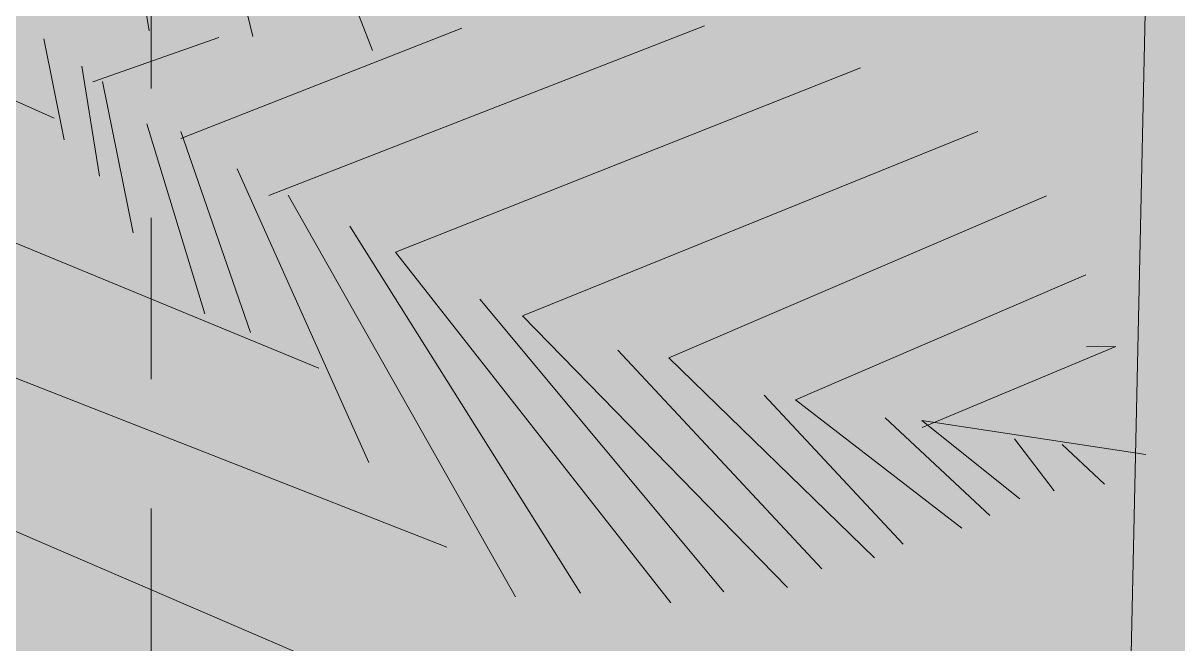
# Model space of a CAD drawing. Header units: metres. Extents: x 8 to 2416, y -346 to 476.
# Drawn here: x 26.952 to 27.846, y 46.574 to 47.054 of the extents above; entities that cross this region are included whole.
import ezdxf

# ---------------------------------------------------------------- set-up
doc = ezdxf.new("R2010")
doc.units = ezdxf.units.M
for name, pattern in [('0', [0]), ('ACAD_ISO10W100', [18, 12, -3, 0, -3]), ('HIDDEN2', [0.1875, 0.125, -0.0625])]:
    doc.linetypes.add(name, pattern=pattern)
doc.layers.get('0').update_dxf_attribs({"color": 250, "linetype": '0', "lineweight": 20})
doc.layers.add('ARBOLES', color=86, linetype='Continuous', lineweight=0)
doc.layers.add('baños', color=140, linetype='Continuous', lineweight=0)
for name, color, linetype, lineweight, true_color in [('grama', 7, 'Continuous', 0, 0x698c45), ('SOLAR', 7, 'ACAD_ISO10W100', 9, 0xff1414), ('Techos 1', 7, 'HIDDEN2', 9, 0x42391a)]:
    doc.layers.add(name, color=color, linetype=linetype, lineweight=lineweight, true_color=true_color)

# ---------------------------------------------------------------- blocks, each defined once
blk = doc.blocks.new('palma a')
at = {"layer": 'ARBOLES', "color": 87, "true_color": 0x4f6a34}
for p, q in [((1165.7887, 92.0307), (1165.8582, 91.6099)), ((1165.8597, 92.0073), (1165.9575, 91.6045)), ((1165.9123, 92.0041), (1166.0722, 91.5911)), ((1165.3368, 91.7159), (1165.7672, 91.5263)), ((1165.8885, 91.5066), (1166.1579, 91.6126)), ((1165.9729, 91.4521), (1166.3908, 91.6146)), ((1165.7572, 91.6021), (1165.7767, 91.5056)), ((1165.8042, 91.5611), (1165.925, 91.6036)), ((1165.7935, 91.5761), (1165.8106, 91.4706)), ((1166.0945, 91.3979), (1166.5403, 91.5745)), ((1165.8135, 91.5612), (1165.8427, 91.4164)), ((1165.413, 91.5369), (1166.021, 91.2867)), ((1165.8559, 91.5209), (1165.9114, 91.3388)), ((1165.8885, 91.5135), (1165.9554, 91.3207)), ((1166.2162, 91.3368), (1166.6527, 91.5133)), ((1165.9425, 91.4775), (1166.0688, 91.1961)), ((1165.9915, 91.4523), (1166.2093, 91.0674)), ((1166.3564, 91.2966), (1166.7185, 91.4518)), ((1166.0506, 91.4227), (1166.2718, 91.071)), ((1166.0945, 91.3979), (1166.3584, 91.0618)), ((1166.4779, 91.2562), (1166.7564, 91.3761)), ((1165.489, 91.3718), (1166.1436, 91.1151)), ((1166.1751, 91.3527), (1166.4091, 91.0722)), ((1166.2162, 91.3368), (1166.4701, 91.0766)), ((1166.3074, 91.3039), (1166.5031, 91.0942)), ((1166.5993, 91.2297), (1166.785, 91.3073)), ((1166.785, 91.3073), (1166.757, 91.307)), ((1166.3564, 91.2966), (1166.5538, 91.1049)), ((1166.4478, 91.2609), (1166.581, 91.1179)), ((1166.4779, 91.2562), (1166.6374, 91.1333)), ((1166.5638, 91.2389), (1166.6642, 91.1456)), ((1166.5992, 91.2366), (1166.8138, 91.2039)), ((1166.5992, 91.2366), (1166.6931, 91.1614)), ((1166.6878, 91.2188), (1166.7259, 91.1692)), ((1166.7336, 91.2135), (1166.7743, 91.1754)), ((1165.5838, 91.1931), (1166.2293, 90.9156))]:
    blk.add_line(p, q, dxfattribs=at)
blk = doc.blocks.new('PL BASE 1N NASAS 09')
at = {"layer": 'Techos 1'}
blk.add_line((-123.33107, -42.54972), (-123.33107, -34.34972), dxfattribs=at)
blk = doc.blocks.new('PL MUEBLES 1N NASAS 09')
at = {"layer": 'baños'}
blk.add_blockref('PL BASE 1N NASAS 09', (162.26154, 88.20329), dxfattribs=at)

msp = doc.modelspace()

# ---------------------------------------------------------------- hatches: boundary and pattern name
at = {"layer": 'grama', "transparency": 33554495}
h = msp.add_hatch(color=256, dxfattribs=at)
h.dxf.hatch_style = 1
edge = h.paths.add_edge_path()
edge.add_line((80.80909, 57.9566), (21.06071, 57.94696))
edge.add_line((21.06071, 57.94696), (21.03853, 56.94696))
edge.add_line((21.03853, 56.94696), (37.35087, 56.94959))
edge.add_arc((37.35097, 56.34959), 0.6, 0.00924, 90.00924, ccw=False)
edge.add_line((37.95097, 56.34969), (37.95136, 53.94969))
edge.add_arc((37.35136, 53.94959), 0.6, -89.99076, 0.00924, ccw=False)
edge.add_line((37.35145, 53.34959), (36.05148, 53.34938))
edge.add_arc((36.05153, 53.04938), 0.3, 90.00924, 180.01385)
edge.add_line((35.75153, 53.04931), (35.75155, 52.94807))
edge.add_line((35.75155, 52.94807), (52.32655, 52.95357))
edge.add_line((52.32655, 52.95357), (52.32655, 53.25357))
edge.add_line((52.32655, 53.25357), (62.20155, 53.25357))
edge.add_line((62.20155, 53.25357), (62.20155, 47.44807))
edge.add_line((62.20155, 47.44807), (63.20155, 47.44807))
edge.add_line((63.20155, 47.44807), (63.20155, 53.25492))
edge.add_line((63.20155, 53.25492), (70.76337, 53.25291))
edge.add_line((70.76337, 53.25291), (70.76337, 47.74607))
edge.add_line((70.76337, 47.74607), (71.36337, 47.74807))
edge.add_line((71.36337, 47.74807), (71.36337, 38.16176))
edge.add_line((71.36337, 38.16176), (70.76337, 38.16245))
edge.add_line((70.76337, 38.16245), (70.76337, 32.65423))
edge.add_line((70.76337, 32.65423), (63.20155, 32.65492))
edge.add_line((63.20155, 32.65492), (63.20155, 38.459))
edge.add_line((63.20155, 38.459), (62.20155, 38.459))
edge.add_line((62.20155, 38.459), (62.18905, 32.65357))
edge.add_line((62.18905, 32.65357), (52.32655, 32.65357))
edge.add_line((52.32655, 32.65357), (52.32655, 32.95357))
edge.add_line((52.32655, 32.95357), (27.95155, 32.959))
edge.add_line((27.95155, 32.959), (27.95155, 39.359))
edge.add_line((27.95155, 39.359), (26.8226, 39.359))
edge.add_line((26.8226, 39.359), (26.8226, 40.259))
edge.add_line((26.8226, 40.259), (26.4226, 40.259))
edge.add_line((26.4226, 40.259), (26.4226, 45.64807))
edge.add_line((26.4226, 45.64807), (26.8226, 45.64807))
edge.add_line((26.8226, 45.64807), (26.8226, 46.54807))
edge.add_line((26.8226, 46.54807), (27.95155, 46.54807))
edge.add_line((27.95155, 46.54807), (27.95155, 52.94807))
edge.add_line((27.95155, 52.94807), (28.15152, 52.94807))
edge.add_line((28.15152, 52.94807), (28.1515, 53.04811))
edge.add_arc((27.8515, 53.04806), 0.3, 0.00924, 90.00924)
edge.add_line((27.85146, 53.34806), (25.16338, 53.34763))
edge.add_arc((25.16351, 52.54763), 0.8, 90.00924, 198.79711)
edge.add_arc((-3.02361, 42.95354), 28.97516, -26.202094, 18.797106, ccw=False)
edge.add_arc((21.17964, 31.04296), 2, 270, 333.79791, ccw=False)
edge.add_line((21.17964, 29.04296), (20.41961, 29.04296))
edge.add_line((20.41961, 29.04296), (20.39553, 27.95762))
edge.add_line((20.39553, 27.95762), (80.30505, 27.9575))
edge.add_line((80.30505, 27.9575), (80.80909, 57.9566))

# ---------------------------------------------------------------- linework, layer by layer
at = {"layer": 'SOLAR', "ltscale": 0.1}
msp.add_lwpolyline([(65.38694, 32.95753), (27.50816, 32.9576), (27.95155, 52.94807), (65.72292, 52.95417)], close=True, dxfattribs=at)

# ---------------------------------------------------------------- block references
msp.add_blockref('PL MUEBLES 1N NASAS 09', (-11.87892, 0))
at = {"layer": 'ARBOLES', "xscale": 0.8071706068944033, "yscale": 0.8071706068944033, "zscale": 0.8071706068944033}
msp.add_blockref('palma a', (-913.9964, -26.8967), dxfattribs=at)

doc.saveas('drawing.dxf')
